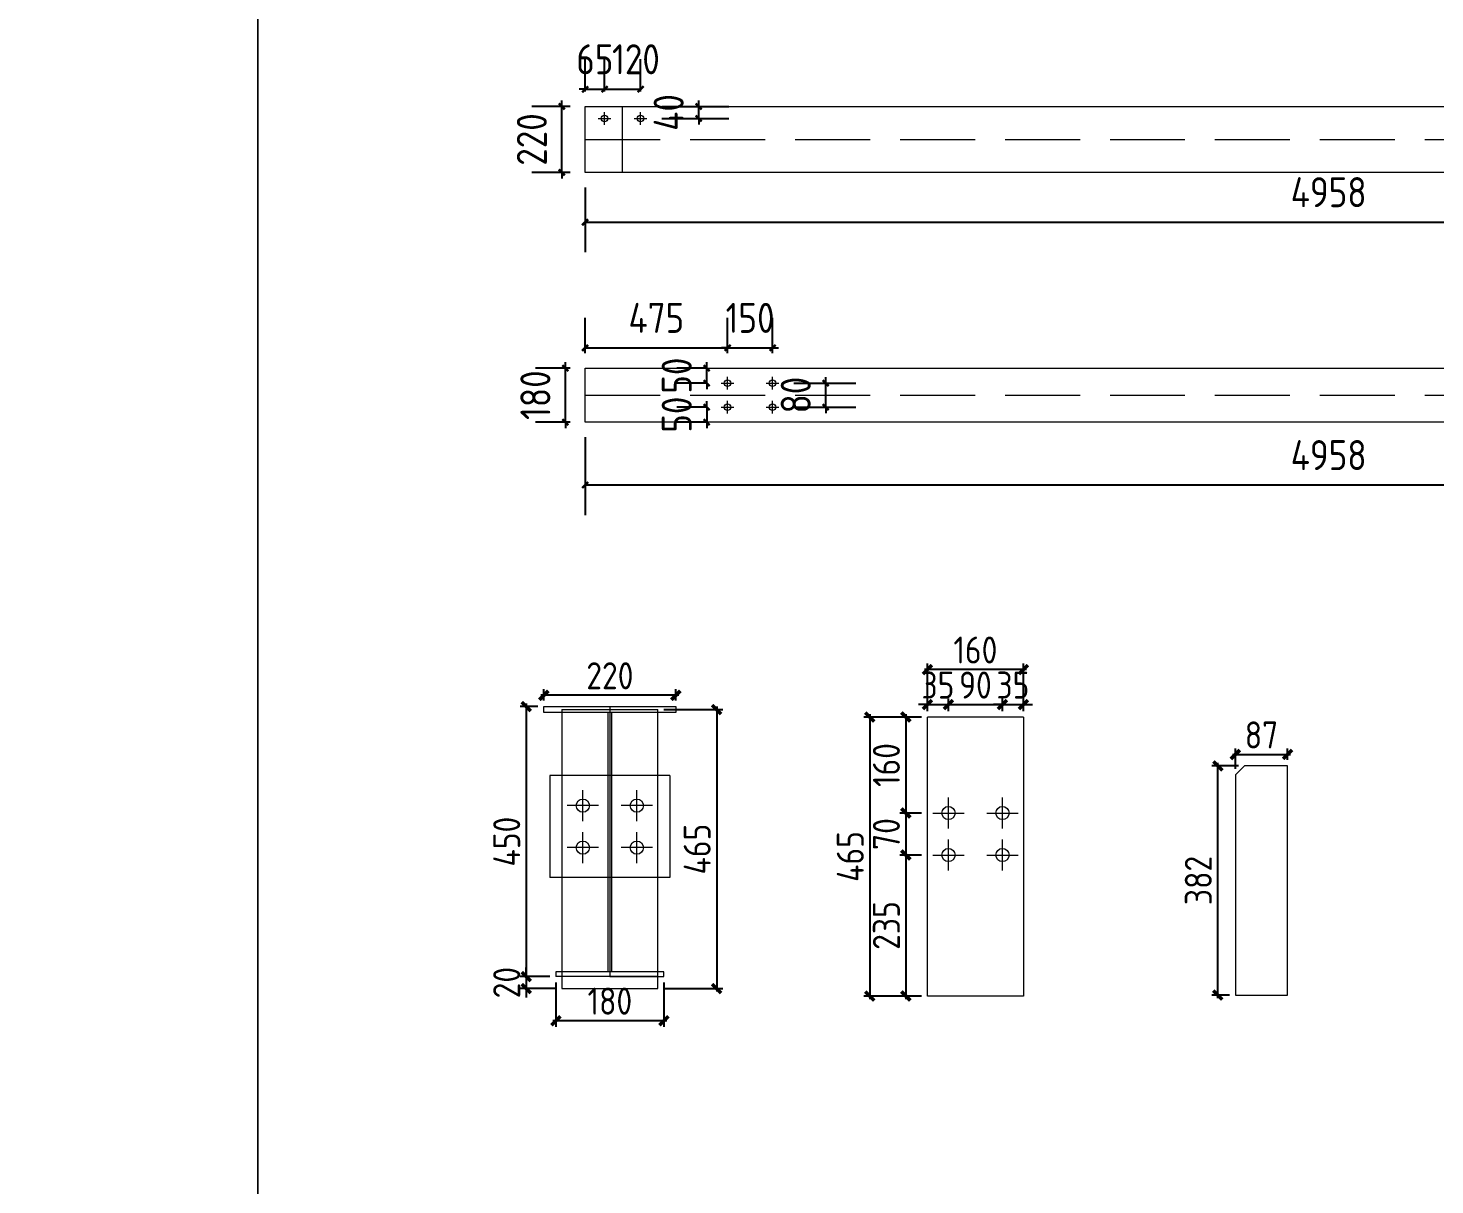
# Model space of a CAD drawing. Extents: x 485428 to 797698, y 56414 to 211814.
# Drawn here: x 788022 to 792712, y 142719 to 146575 of the extents above; entities that cross this region are included whole.
import ezdxf

# ---------------------------------------------------------------- set-up
doc = ezdxf.new("R2010")
doc.units = 0
doc.header["$LTSCALE"] = 1000
doc.header["$MEASUREMENT"] = 0
doc.linetypes.add('DASH', pattern=[0.35, 0.25, -0.1])
doc.styles.get("Standard").update_dxf_attribs({"font": 'gbenor.shx', "bigfont": 'gbcbig.shx'})
doc.dimstyles.get("Standard").update_dxf_attribs({"dimscale": 100, "dimtxt": 2, "dimasz": 0.4, "dimexe": 0.5, "dimexo": 1, "dimgap": 0.5, "dimtad": 1, "dimdec": 0, "dimzin": 0, "dimdsep": 46, "dimtxsty": 'Standard', "dimblk": 'ARCHTICK', "dimcen": 0.09, "dimadec": 0, "dimazin": 0, "dimtfac": 1, "dimtdec": 0, "dimtix": 1, "dimtmove": 2, "dimatfit": 3, "dimfxl": 1, "dimtolj": 1, "dimtzin": 0, "dimarcsym": 0})

# ---------------------------------------------------------------- blocks, each defined once
blk = doc.blocks.new('_ArchTick')
at = {"color": 0, "linetype": 'ByBlock', "const_width": 0.4}
blk.add_lwpolyline([(-0.5, -0.5), (0.5, 0.5)], dxfattribs=at)
blk = doc.blocks.new('*D2867')
at = {"color": 3, "lineweight": -2}
for p, q in [((789741.9, 144333), (789741.9, 144370.8)), ((790181.9, 144333), (790181.9, 144370.8)), ((790191.9, 144350.8), (789731.9, 144350.8))]:
    blk.add_line(p, q, dxfattribs=at)
at = {"layer": 'Defpoints', "color": 0}
for p in [(789741.9, 144350.8), (789741.9, 144313), (790181.9, 144313)]:
    blk.add_point(p, dxfattribs=at)
at = {"color": 3, "lineweight": -2, "xscale": 30, "yscale": 30, "zscale": 30}
for p, rotation in [((789741.9, 144350.8), 180.0000000000038), ((790181.9, 144350.8), 3.75699471533153e-12)]:
    blk.add_blockref('_ArchTick', p, dxfattribs=dict(at, rotation=rotation))
at = {"color": 0, "lineweight": 15, "insert": (789961.9, 144415.8), "char_height": 90, "attachment_point": 5}
blk.add_mtext('\\A1;220', dxfattribs=at)
blk = doc.blocks.new('*D2868')
at = {"color": 3, "lineweight": -2}
for p, q in [((789682.9, 144323), (789682.9, 143403)), ((789721.9, 144313), (789662.9, 144313)), ((789761.9, 143413), (789662.9, 143413))]:
    blk.add_line(p, q, dxfattribs=at)
at = {"layer": 'Defpoints', "color": 0}
for p in [(789741.9, 144313), (789682.9, 143413), (789781.9, 143413)]:
    blk.add_point(p, dxfattribs=at)
at = {"color": 3, "lineweight": -2, "xscale": 30, "yscale": 30, "zscale": 30}
for p, rotation in [((789682.9, 144313), 90), ((789682.9, 143413), 270)]:
    blk.add_blockref('_ArchTick', p, dxfattribs=dict(at, rotation=rotation))
at = {"color": 0, "lineweight": 15, "insert": (789617.9, 143863), "char_height": 90, "attachment_point": 5, "rotation": 90}
blk.add_mtext('\\A1;450', dxfattribs=at)
blk = doc.blocks.new('*D2869')
at = {"color": 3, "lineweight": -2}
for p, q in [((789682.9, 143413), (789682.9, 143443)), ((789761.9, 143413), (789662.9, 143413)), ((789682.9, 143413), (789682.9, 143373)), ((789781.9, 143373), (789662.9, 143373)), ((789682.9, 143373), (789682.9, 143343))]:
    blk.add_line(p, q, dxfattribs=at)
at = {"layer": 'Defpoints', "color": 0}
for p in [(789781.9, 143413), (789682.9, 143373), (789801.9, 143373)]:
    blk.add_point(p, dxfattribs=at)
at = {"color": 3, "lineweight": -2, "xscale": 30, "yscale": 30, "zscale": 30}
for p, rotation in [((789682.9, 143413), 270), ((789682.9, 143373), 90)]:
    blk.add_blockref('_ArchTick', p, dxfattribs=dict(at, rotation=rotation))
at = {"color": 0, "lineweight": 15, "insert": (789617.9, 143393), "char_height": 90, "attachment_point": 5, "rotation": 90}
blk.add_mtext('\\A1;20', dxfattribs=at)
blk = doc.blocks.new('*D2870')
at = {"color": 3, "lineweight": -2}
for p, q in [((790141.9, 144303), (790337.9, 144303)), ((790317.9, 144313), (790317.9, 143363)), ((790141.9, 143373), (790337.9, 143373))]:
    blk.add_line(p, q, dxfattribs=at)
at = {"layer": 'Defpoints', "color": 0}
for p in [(790121.9, 144303), (790121.9, 143373), (790317.9, 143373)]:
    blk.add_point(p, dxfattribs=at)
at = {"color": 3, "lineweight": -2, "xscale": 30, "yscale": 30, "zscale": 30}
for p, rotation in [((790317.9, 144303), 90), ((790317.9, 143373), 270)]:
    blk.add_blockref('_ArchTick', p, dxfattribs=dict(at, rotation=rotation))
at = {"color": 0, "lineweight": 15, "insert": (790252.9, 143838), "char_height": 90, "attachment_point": 5, "rotation": 90}
blk.add_mtext('\\A1;465', dxfattribs=at)
blk = doc.blocks.new('*D2873')
at = {"color": 3, "lineweight": -2}
for p, q in [((791000.6, 144278.3), (790928.8, 144278.3)), ((790948.8, 144288.3), (790948.8, 143948.3)), ((791000.6, 143958.3), (790928.8, 143958.3))]:
    blk.add_line(p, q, dxfattribs=at)
at = {"layer": 'Defpoints', "color": 0}
for p in [(791020.6, 144278.3), (790948.8, 143958.3), (791020.6, 143958.3)]:
    blk.add_point(p, dxfattribs=at)
at = {"color": 3, "lineweight": -2, "xscale": 30, "yscale": 30, "zscale": 30}
for p, rotation in [((790948.8, 144278.3), 90), ((790948.8, 143958.3), 270)]:
    blk.add_blockref('_ArchTick', p, dxfattribs=dict(at, rotation=rotation))
at = {"color": 0, "lineweight": 15, "insert": (790883.8, 144118.3), "char_height": 90, "attachment_point": 5, "rotation": 90}
blk.add_mtext('\\A1;160', dxfattribs=at)
blk = doc.blocks.new('*D2852')
at = {"color": 3, "lineweight": -2}
for p, q in [((791000.6, 143958.3), (790928.8, 143958.3)), ((790948.8, 143968.3), (790948.8, 143808.3)), ((791000.6, 143818.3), (790928.8, 143818.3))]:
    blk.add_line(p, q, dxfattribs=at)
at = {"layer": 'Defpoints', "color": 0}
for p in [(791020.6, 143958.3), (790948.8, 143818.3), (791020.6, 143818.3)]:
    blk.add_point(p, dxfattribs=at)
at = {"color": 3, "lineweight": -2, "xscale": 30, "yscale": 30, "zscale": 30}
for p, rotation in [((790948.8, 143958.3), 90), ((790948.8, 143818.3), 270)]:
    blk.add_blockref('_ArchTick', p, dxfattribs=dict(at, rotation=rotation))
at = {"color": 0, "lineweight": 15, "insert": (790883.8, 143888.3), "char_height": 90, "attachment_point": 5, "rotation": 90}
blk.add_mtext('\\A1;70', dxfattribs=at)
blk = doc.blocks.new('*D2874')
at = {"color": 3, "lineweight": -2}
for p, q in [((791000.6, 143818.3), (790928.8, 143818.3)), ((790948.8, 143828.3), (790948.8, 143338.3)), ((791000.6, 143348.3), (790928.8, 143348.3))]:
    blk.add_line(p, q, dxfattribs=at)
at = {"layer": 'Defpoints', "color": 0}
for p in [(791020.6, 143818.3), (790948.8, 143348.3), (791020.6, 143348.3)]:
    blk.add_point(p, dxfattribs=at)
at = {"color": 3, "lineweight": -2, "xscale": 30, "yscale": 30, "zscale": 30}
for p, rotation in [((790948.8, 143818.3), 90), ((790948.8, 143348.3), 270)]:
    blk.add_blockref('_ArchTick', p, dxfattribs=dict(at, rotation=rotation))
at = {"color": 0, "lineweight": 15, "insert": (790883.8, 143583.3), "char_height": 90, "attachment_point": 5, "rotation": 90}
blk.add_mtext('\\A1;235', dxfattribs=at)
blk = doc.blocks.new('*D2853')
at = {"color": 3, "lineweight": -2}
for p, q in [((791020.6, 144319.8), (790990.6, 144319.8)), ((791020.6, 144298.3), (791020.6, 144339.8)), ((791020.6, 144319.8), (791090.6, 144319.8)), ((791090.6, 144298.3), (791090.6, 144339.8)), ((791090.6, 144319.8), (791120.6, 144319.8))]:
    blk.add_line(p, q, dxfattribs=at)
at = {"layer": 'Defpoints', "color": 0}
for p in [(791090.6, 144319.8), (791020.6, 144278.3), (791090.6, 144278.3)]:
    blk.add_point(p, dxfattribs=at)
at = {"color": 3, "lineweight": -2, "xscale": 30, "yscale": 30, "zscale": 30}
blk.add_blockref('_ArchTick', (791020.6, 144319.8), dxfattribs=at)
at = {"color": 3, "lineweight": -2, "xscale": 30, "yscale": 30, "zscale": 30, "rotation": 180}
blk.add_blockref('_ArchTick', (791090.6, 144319.8), dxfattribs=at)
at = {"color": 0, "lineweight": 15, "insert": (791055.6, 144384.8), "char_height": 90, "attachment_point": 5}
blk.add_mtext('\\A1;35', dxfattribs=at)
blk = doc.blocks.new('*D2854')
at = {"color": 3, "lineweight": -2}
for p, q in [((791080.6, 144319.8), (791280.6, 144319.8)), ((791090.6, 144298.3), (791090.6, 144339.8)), ((791270.6, 144298.3), (791270.6, 144339.8))]:
    blk.add_line(p, q, dxfattribs=at)
at = {"layer": 'Defpoints', "color": 0}
for p in [(791270.6, 144319.8), (791090.6, 144278.3), (791270.6, 144278.3)]:
    blk.add_point(p, dxfattribs=at)
at = {"color": 3, "lineweight": -2, "xscale": 30, "yscale": 30, "zscale": 30, "rotation": 180}
blk.add_blockref('_ArchTick', (791090.6, 144319.8), dxfattribs=at)
at = {"color": 3, "lineweight": -2, "xscale": 30, "yscale": 30, "zscale": 30}
blk.add_blockref('_ArchTick', (791270.6, 144319.8), dxfattribs=at)
at = {"color": 0, "lineweight": 15, "insert": (791180.6, 144384.8), "char_height": 90, "attachment_point": 5}
blk.add_mtext('\\A1;90', dxfattribs=at)
blk = doc.blocks.new('*D2875')
at = {"color": 3, "lineweight": -2}
for p, q in [((791270.6, 144319.8), (791240.6, 144319.8)), ((791270.6, 144298.3), (791270.6, 144339.8)), ((791270.6, 144319.8), (791340.6, 144319.8)), ((791340.6, 144298.3), (791340.6, 144339.8)), ((791340.6, 144319.8), (791370.6, 144319.8))]:
    blk.add_line(p, q, dxfattribs=at)
at = {"layer": 'Defpoints', "color": 0}
for p in [(791340.6, 144319.8), (791270.6, 144278.3), (791340.6, 144278.3)]:
    blk.add_point(p, dxfattribs=at)
at = {"color": 3, "lineweight": -2, "xscale": 30, "yscale": 30, "zscale": 30}
blk.add_blockref('_ArchTick', (791270.6, 144319.8), dxfattribs=at)
at = {"color": 3, "lineweight": -2, "xscale": 30, "yscale": 30, "zscale": 30, "rotation": 180}
blk.add_blockref('_ArchTick', (791340.6, 144319.8), dxfattribs=at)
at = {"color": 0, "lineweight": 15, "insert": (791305.6, 144384.8), "char_height": 90, "attachment_point": 5}
blk.add_mtext('\\A1;35', dxfattribs=at)
blk = doc.blocks.new('*D2876')
at = {"color": 3, "lineweight": -2}
for p, q in [((791350.6, 144436.7), (791010.6, 144436.7)), ((791020.6, 144298.3), (791020.6, 144456.7)), ((791340.6, 144298.3), (791340.6, 144456.7))]:
    blk.add_line(p, q, dxfattribs=at)
at = {"layer": 'Defpoints', "color": 0}
for p in [(791020.6, 144436.7), (791020.6, 144278.3), (791340.6, 144278.3)]:
    blk.add_point(p, dxfattribs=at)
at = {"color": 3, "lineweight": -2, "xscale": 30, "yscale": 30, "zscale": 30, "rotation": 180}
blk.add_blockref('_ArchTick', (791020.6, 144436.7), dxfattribs=at)
at = {"color": 3, "lineweight": -2, "xscale": 30, "yscale": 30, "zscale": 30}
blk.add_blockref('_ArchTick', (791340.6, 144436.7), dxfattribs=at)
at = {"color": 0, "lineweight": 15, "insert": (791180.6, 144501.7), "char_height": 90, "attachment_point": 5}
blk.add_mtext('\\A1;160', dxfattribs=at)
blk = doc.blocks.new('*D2877')
at = {"color": 3, "lineweight": -2}
for p, q in [((791000.6, 144278.3), (790808.5, 144278.3)), ((790828.5, 144288.3), (790828.5, 143338.3)), ((791000.6, 143348.3), (790808.5, 143348.3))]:
    blk.add_line(p, q, dxfattribs=at)
at = {"layer": 'Defpoints', "color": 0}
for p in [(791020.6, 144278.3), (790828.5, 143348.3), (791020.6, 143348.3)]:
    blk.add_point(p, dxfattribs=at)
at = {"color": 3, "lineweight": -2, "xscale": 30, "yscale": 30, "zscale": 30}
for p, rotation in [((790828.5, 144278.3), 90), ((790828.5, 143348.3), 270)]:
    blk.add_blockref('_ArchTick', p, dxfattribs=dict(at, rotation=rotation))
at = {"color": 0, "lineweight": 15, "insert": (790763.5, 143813.3), "char_height": 90, "attachment_point": 5, "rotation": 90}
blk.add_mtext('\\A1;465', dxfattribs=at)
blk = doc.blocks.new('*D2878')
at = {"color": 3, "lineweight": -2}
for p, q in [((792057.4, 144115.5), (791968.8, 144115.5)), ((791988.8, 143341.5), (791988.8, 144125.5)), ((792027.4, 143351.5), (791968.8, 143351.5))]:
    blk.add_line(p, q, dxfattribs=at)
at = {"layer": 'Defpoints', "color": 0}
for p in [(791988.8, 144115.5), (792077.4, 144115.5), (792047.4, 143351.5)]:
    blk.add_point(p, dxfattribs=at)
at = {"color": 3, "lineweight": -2, "xscale": 30, "yscale": 30, "zscale": 30}
for p, rotation in [((791988.8, 144115.5), 90), ((791988.8, 143351.5), 270)]:
    blk.add_blockref('_ArchTick', p, dxfattribs=dict(at, rotation=rotation))
at = {"color": 0, "lineweight": 15, "insert": (791923.8, 143733.5), "char_height": 90, "attachment_point": 5, "rotation": 90}
blk.add_mtext('\\A1;382', dxfattribs=at)
blk = doc.blocks.new('*D2879')
at = {"color": 3, "lineweight": -2}
for p, q in [((792037.4, 144153.6), (792231.4, 144153.6)), ((792047.4, 144105.5), (792047.4, 144173.6)), ((792221.4, 144135.5), (792221.4, 144173.6))]:
    blk.add_line(p, q, dxfattribs=at)
at = {"layer": 'Defpoints', "color": 0}
for p in [(792221.4, 144153.6), (792047.4, 144085.5), (792221.4, 144115.5)]:
    blk.add_point(p, dxfattribs=at)
at = {"color": 3, "lineweight": -2, "xscale": 30, "yscale": 30, "zscale": 30, "rotation": 180}
blk.add_blockref('_ArchTick', (792047.4, 144153.6), dxfattribs=at)
at = {"color": 3, "lineweight": -2, "xscale": 30, "yscale": 30, "zscale": 30}
blk.add_blockref('_ArchTick', (792221.4, 144153.6), dxfattribs=at)
at = {"color": 0, "lineweight": 15, "insert": (792134.4, 144218.6), "char_height": 90, "attachment_point": 5}
blk.add_mtext('\\A1;87', dxfattribs=at)
blk = doc.blocks.new('*D2855')
at = {"color": 3, "lineweight": -2}
for p, q in [((789879.3, 146363.4), (789879.3, 146470.8)), ((789944.3, 146363.4), (789944.3, 146470.8)), ((789879.3, 146370.8), (789859.3, 146370.8)), ((789879.3, 146370.8), (789944.3, 146370.8)), ((789944.3, 146370.8), (789964.3, 146370.8))]:
    blk.add_line(p, q, dxfattribs=at)
at = {"layer": 'Defpoints', "color": 0}
for p in [(789944.3, 146370.8), (789879.3, 146313.4), (789944.3, 146313.4)]:
    blk.add_point(p, dxfattribs=at)
at = {"color": 3, "lineweight": -2, "xscale": 20, "yscale": 20, "zscale": 20}
blk.add_blockref('_ArchTick', (789879.3, 146370.8), dxfattribs=at)
at = {"color": 3, "lineweight": -2, "xscale": 20, "yscale": 20, "zscale": 20, "rotation": 180}
blk.add_blockref('_ArchTick', (789944.3, 146370.8), dxfattribs=at)
at = {"color": 0, "lineweight": 15, "insert": (789911.8, 146470.8), "char_height": 100, "attachment_point": 5}
blk.add_mtext('\\A1;65', dxfattribs=at)
blk = doc.blocks.new('*D2856')
at = {"color": 3, "lineweight": -2}
for p, q in [((789944.3, 146363.4), (789944.3, 146470.8)), ((790064.3, 146363.4), (790064.3, 146470.8)), ((789944.3, 146370.8), (790064.3, 146370.8))]:
    blk.add_line(p, q, dxfattribs=at)
at = {"layer": 'Defpoints', "color": 0}
for p in [(790064.3, 146370.8), (789944.3, 146313.4), (790064.3, 146313.4)]:
    blk.add_point(p, dxfattribs=at)
at = {"color": 3, "lineweight": -2, "xscale": 20, "yscale": 20, "zscale": 20, "rotation": 180}
blk.add_blockref('_ArchTick', (789944.3, 146370.8), dxfattribs=at)
at = {"color": 3, "lineweight": -2, "xscale": 20, "yscale": 20, "zscale": 20}
blk.add_blockref('_ArchTick', (790064.3, 146370.8), dxfattribs=at)
at = {"color": 0, "lineweight": 15, "insert": (790048.8, 146470.8), "char_height": 100, "attachment_point": 5}
blk.add_mtext('\\A1;120', dxfattribs=at)
blk = doc.blocks.new('*D2883')
at = {"color": 3, "lineweight": -2}
for p, q in [((789879.3, 146043.4), (789879.3, 145827.7)), ((794837.3, 146043.4), (794837.3, 145827.7)), ((789879.3, 145927.7), (794837.3, 145927.7))]:
    blk.add_line(p, q, dxfattribs=at)
at = {"layer": 'Defpoints', "color": 0}
for p in [(789879.3, 146093.4), (794837.3, 146093.4), (794837.3, 145927.7)]:
    blk.add_point(p, dxfattribs=at)
at = {"color": 3, "lineweight": -2, "xscale": 20, "yscale": 20, "zscale": 20, "rotation": 180}
blk.add_blockref('_ArchTick', (789879.3, 145927.7), dxfattribs=at)
at = {"color": 3, "lineweight": -2, "xscale": 20, "yscale": 20, "zscale": 20}
blk.add_blockref('_ArchTick', (794837.3, 145927.7), dxfattribs=at)
at = {"color": 0, "lineweight": 15, "insert": (792358.3, 146027.7), "char_height": 100, "attachment_point": 5}
blk.add_mtext('\\A1;4958', dxfattribs=at)
blk = doc.blocks.new('*D2848')
at = {"color": 3, "lineweight": -2}
for p, q in [((789879.3, 145491.2), (789879.3, 145608.7)), ((790354.3, 145491.2), (790354.3, 145608.7)), ((789879.3, 145508.7), (790354.3, 145508.7))]:
    blk.add_line(p, q, dxfattribs=at)
at = {"layer": 'Defpoints', "color": 0}
for p in [(790354.3, 145508.7), (789879.3, 145441.2), (790354.3, 145441.2)]:
    blk.add_point(p, dxfattribs=at)
at = {"color": 3, "lineweight": -2, "xscale": 20, "yscale": 20, "zscale": 20, "rotation": 180}
blk.add_blockref('_ArchTick', (789879.3, 145508.7), dxfattribs=at)
at = {"color": 3, "lineweight": -2, "xscale": 20, "yscale": 20, "zscale": 20}
blk.add_blockref('_ArchTick', (790354.3, 145508.7), dxfattribs=at)
at = {"color": 0, "lineweight": 15, "insert": (790116.8, 145608.7), "char_height": 100, "attachment_point": 5}
blk.add_mtext('\\A1;475', dxfattribs=at)
blk = doc.blocks.new('*D2849')
at = {"color": 3, "lineweight": -2}
for p, q in [((790354.3, 145491.2), (790354.3, 145608.7)), ((790504.3, 145491.2), (790504.3, 145608.7)), ((790354.3, 145508.7), (790334.3, 145508.7)), ((790354.3, 145508.7), (790504.3, 145508.7)), ((790504.3, 145508.7), (790524.3, 145508.7))]:
    blk.add_line(p, q, dxfattribs=at)
at = {"layer": 'Defpoints', "color": 0}
for p in [(790504.3, 145508.7), (790354.3, 145441.2), (790504.3, 145441.2)]:
    blk.add_point(p, dxfattribs=at)
at = {"color": 3, "lineweight": -2, "xscale": 20, "yscale": 20, "zscale": 20}
blk.add_blockref('_ArchTick', (790354.3, 145508.7), dxfattribs=at)
at = {"color": 3, "lineweight": -2, "xscale": 20, "yscale": 20, "zscale": 20, "rotation": 180}
blk.add_blockref('_ArchTick', (790504.3, 145508.7), dxfattribs=at)
at = {"color": 0, "lineweight": 15, "insert": (790429.3, 145608.7), "char_height": 100, "attachment_point": 5}
blk.add_mtext('\\A1;150', dxfattribs=at)
blk = doc.blocks.new('*D2858')
at = {"color": 3, "lineweight": -2}
for p, q in [((789879.3, 145211.2), (789879.3, 144951.4)), ((794837.3, 145211.2), (794837.3, 144951.4)), ((794837.3, 145051.4), (789879.3, 145051.4))]:
    blk.add_line(p, q, dxfattribs=at)
at = {"layer": 'Defpoints', "color": 0}
for p in [(789879.3, 145261.2), (794837.3, 145261.2), (789879.3, 145051.4)]:
    blk.add_point(p, dxfattribs=at)
at = {"color": 3, "lineweight": -2, "xscale": 20, "yscale": 20, "zscale": 20, "rotation": 180}
blk.add_blockref('_ArchTick', (789879.3, 145051.4), dxfattribs=at)
at = {"color": 3, "lineweight": -2, "xscale": 20, "yscale": 20, "zscale": 20}
blk.add_blockref('_ArchTick', (794837.3, 145051.4), dxfattribs=at)
at = {"color": 0, "lineweight": 15, "insert": (792358.3, 145151.4), "char_height": 100, "attachment_point": 5}
blk.add_mtext('\\A1;4958', dxfattribs=at)
blk = doc.blocks.new('*D2967')
at = {"color": 3, "lineweight": -2}
for p, q in [((789781.9, 143393), (789781.9, 143246.2)), ((790141.9, 143393), (790141.9, 143246.2)), ((790151.9, 143266.2), (789771.9, 143266.2))]:
    blk.add_line(p, q, dxfattribs=at)
at = {"layer": 'Defpoints', "color": 0}
for p in [(789781.9, 143413), (790141.9, 143413), (789781.9, 143266.2)]:
    blk.add_point(p, dxfattribs=at)
at = {"color": 3, "lineweight": -2, "xscale": 30, "yscale": 30, "zscale": 30, "rotation": 180}
blk.add_blockref('_ArchTick', (789781.9, 143266.2), dxfattribs=at)
at = {"color": 3, "lineweight": -2, "xscale": 30, "yscale": 30, "zscale": 30}
blk.add_blockref('_ArchTick', (790141.9, 143266.2), dxfattribs=at)
at = {"color": 0, "lineweight": 15, "insert": (789961.9, 143331.2), "char_height": 90, "attachment_point": 5}
blk.add_mtext('\\A1;180', dxfattribs=at)
blk = doc.blocks.new('*D2974')
at = {"color": 3, "lineweight": -2}
for p, q in [((789801.7, 146313.4), (789801.7, 146333.4)), ((789829.3, 146313.4), (789701.7, 146313.4)), ((789801.7, 146093.4), (789801.7, 146313.4)), ((789829.3, 146093.4), (789701.7, 146093.4)), ((789801.7, 146093.4), (789801.7, 146073.4))]:
    blk.add_line(p, q, dxfattribs=at)
at = {"layer": 'Defpoints', "color": 0}
for p in [(789801.7, 146313.4), (789879.3, 146313.4), (789879.3, 146093.4)]:
    blk.add_point(p, dxfattribs=at)
at = {"color": 3, "lineweight": -2, "xscale": 20, "yscale": 20, "zscale": 20}
for p, rotation in [((789801.7, 146313.4), 270), ((789801.7, 146093.4), 90)]:
    blk.add_blockref('_ArchTick', p, dxfattribs=dict(at, rotation=rotation))
at = {"color": 0, "lineweight": 15, "insert": (789701.7, 146203.4), "char_height": 100, "attachment_point": 5, "rotation": 90}
blk.add_mtext('\\A1;220', dxfattribs=at)
blk = doc.blocks.new('*D2975')
at = {"color": 3, "lineweight": -2}
for p, q in [((790257.9, 146313.4), (790257.9, 146333.4)), ((790135.3, 146313.4), (790357.9, 146313.4)), ((790257.9, 146273.4), (790257.9, 146313.4)), ((790135.3, 146273.4), (790357.9, 146273.4)), ((790257.9, 146273.4), (790257.9, 146253.4))]:
    blk.add_line(p, q, dxfattribs=at)
at = {"layer": 'Defpoints', "color": 0}
for p in [(790085.3, 146313.4), (790257.9, 146313.4), (790085.3, 146273.4)]:
    blk.add_point(p, dxfattribs=at)
at = {"color": 3, "lineweight": -2, "xscale": 20, "yscale": 20, "zscale": 20}
for p, rotation in [((790257.9, 146313.4), 270), ((790257.9, 146273.4), 90)]:
    blk.add_blockref('_ArchTick', p, dxfattribs=dict(at, rotation=rotation))
at = {"color": 0, "lineweight": 15, "insert": (790157.9, 146293.4), "char_height": 100, "attachment_point": 5, "rotation": 90}
blk.add_mtext('\\A1;40', dxfattribs=at)
blk = doc.blocks.new('*D2976')
at = {"color": 3, "lineweight": -2}
for p, q in [((789813.5, 145441.2), (789813.5, 145461.2)), ((789829.3, 145441.2), (789713.5, 145441.2)), ((789813.5, 145261.2), (789813.5, 145441.2)), ((789829.3, 145261.2), (789713.5, 145261.2)), ((789813.5, 145261.2), (789813.5, 145241.2))]:
    blk.add_line(p, q, dxfattribs=at)
at = {"layer": 'Defpoints', "color": 0}
for p in [(789813.5, 145441.2), (789879.3, 145441.2), (789879.3, 145261.2)]:
    blk.add_point(p, dxfattribs=at)
at = {"color": 3, "lineweight": -2, "xscale": 20, "yscale": 20, "zscale": 20}
for p, rotation in [((789813.5, 145441.2), 270), ((789813.5, 145261.2), 90)]:
    blk.add_blockref('_ArchTick', p, dxfattribs=dict(at, rotation=rotation))
at = {"color": 0, "lineweight": 15, "insert": (789713.5, 145351.2), "char_height": 100, "attachment_point": 5, "rotation": 90}
blk.add_mtext('\\A1;180', dxfattribs=at)
blk = doc.blocks.new('*D2977')
at = {"color": 3, "lineweight": -2}
for p, q in [((790284.7, 145441.2), (790284.7, 145461.2)), ((790283.3, 145441.2), (790184.7, 145441.2)), ((790284.7, 145391.2), (790284.7, 145441.2)), ((790283.3, 145391.2), (790184.7, 145391.2)), ((790284.7, 145391.2), (790284.7, 145371.2))]:
    blk.add_line(p, q, dxfattribs=at)
at = {"layer": 'Defpoints', "color": 0}
for p in [(790284.7, 145441.2), (790333.3, 145441.2), (790333.3, 145391.2)]:
    blk.add_point(p, dxfattribs=at)
at = {"color": 3, "lineweight": -2, "xscale": 20, "yscale": 20, "zscale": 20}
for p, rotation in [((790284.7, 145441.2), 270), ((790284.7, 145391.2), 90)]:
    blk.add_blockref('_ArchTick', p, dxfattribs=dict(at, rotation=rotation))
at = {"color": 0, "lineweight": 15, "insert": (790184.7, 145416.2), "char_height": 100, "attachment_point": 5, "rotation": 90}
blk.add_mtext('\\A1;50', dxfattribs=at)
blk = doc.blocks.new('*D2978')
at = {"color": 3, "lineweight": -2}
for p, q in [((790283.3, 145311.2), (790184.7, 145311.2)), ((790284.7, 145311.2), (790284.7, 145331.2)), ((790284.7, 145311.2), (790284.7, 145261.2)), ((790284.7, 145261.2), (790184.7, 145261.2)), ((790284.7, 145261.2), (790284.7, 145241.2))]:
    blk.add_line(p, q, dxfattribs=at)
at = {"layer": 'Defpoints', "color": 0}
for p in [(790333.3, 145311.2), (790284.7, 145261.2), (790334.7, 145261.2)]:
    blk.add_point(p, dxfattribs=at)
at = {"color": 3, "lineweight": -2, "xscale": 20, "yscale": 20, "zscale": 20}
for p, rotation in [((790284.7, 145311.2), 270), ((790284.7, 145261.2), 90)]:
    blk.add_blockref('_ArchTick', p, dxfattribs=dict(at, rotation=rotation))
at = {"color": 0, "lineweight": 15, "insert": (790184.7, 145286.2), "char_height": 100, "attachment_point": 5, "rotation": 90}
blk.add_mtext('\\A1;50', dxfattribs=at)
blk = doc.blocks.new('*D2979')
at = {"color": 3, "lineweight": -2}
for p, q in [((790681.5, 145391.2), (790681.5, 145411.2)), ((790575.3, 145391.2), (790781.5, 145391.2)), ((790681.5, 145311.2), (790681.5, 145391.2)), ((790575.3, 145311.2), (790781.5, 145311.2)), ((790681.5, 145311.2), (790681.5, 145291.2))]:
    blk.add_line(p, q, dxfattribs=at)
at = {"layer": 'Defpoints', "color": 0}
for p in [(790525.3, 145391.2), (790681.5, 145391.2), (790525.3, 145311.2)]:
    blk.add_point(p, dxfattribs=at)
at = {"color": 3, "lineweight": -2, "xscale": 20, "yscale": 20, "zscale": 20}
for p, rotation in [((790681.5, 145391.2), 270), ((790681.5, 145311.2), 90)]:
    blk.add_blockref('_ArchTick', p, dxfattribs=dict(at, rotation=rotation))
at = {"color": 0, "lineweight": 15, "insert": (790581.5, 145351.2), "char_height": 100, "attachment_point": 5, "rotation": 90}
blk.add_mtext('\\A1;80', dxfattribs=at)

msp = doc.modelspace()

# ---------------------------------------------------------------- linework, layer by layer
at = {"lineweight": 15}
for p, q in [((789879.3, 146313.4), (794837.3, 146313.4)), ((789879.3, 146093.4), (789879.3, 146313.4)), ((789944.3, 146252.4), (789944.3, 146294.4)), ((790004.3, 146093.4), (790004.3, 146313.4)), ((790064.3, 146252.4), (790064.3, 146294.4)), ((789923.3, 146273.4), (789965.3, 146273.4)), ((790043.3, 146273.4), (790085.3, 146273.4)), ((794837.3, 146093.4), (789879.3, 146093.4)), ((789879.3, 145441.2), (794837.3, 145441.2)), ((789879.3, 145261.2), (789879.3, 145441.2)), ((790354.3, 145370.2), (790354.3, 145412.2)), ((790504.3, 145370.2), (790504.3, 145412.2)), ((790333.3, 145391.2), (790375.3, 145391.2)), ((790483.3, 145391.2), (790525.3, 145391.2)), ((790333.3, 145311.2), (790375.3, 145311.2)), ((790354.3, 145290.2), (790354.3, 145332.2)), ((790483.3, 145311.2), (790525.3, 145311.2)), ((790504.3, 145290.2), (790504.3, 145332.2)), ((794837.3, 145261.2), (789879.3, 145261.2)), ((789741.9, 144293), (789741.9, 144313)), ((789741.9, 144313), (790181.9, 144313)), ((790181.9, 144293), (789741.9, 144293)), ((789801.9, 144303), (789801.9, 143373)), ((789801.9, 144303), (790121.9, 144303)), ((789955.9, 143429), (789955.9, 144293)), ((789967.9, 143429), (789967.9, 144293)), ((790121.9, 143373), (790121.9, 144303)), ((790181.9, 144313), (790181.9, 144293)), ((791020.6, 143348.3), (791020.6, 144278.3)), ((791340.6, 144278.3), (791020.6, 144278.3)), ((791340.6, 144278.3), (791340.6, 143348.3)), ((790161.9, 144083), (789761.9, 144083)), ((789761.9, 144083), (789761.9, 143743)), ((790161.9, 144083), (790161.9, 143743)), ((792047.4, 144085.5), (792077.4, 144115.5)), ((792047.4, 144085.5), (792047.4, 143351.5)), ((792221.4, 144115.5), (792077.4, 144115.5)), ((792221.4, 143351.5), (792221.4, 144115.5)), ((789871.5, 143931), (789871.5, 144035)), ((790051.9, 143931), (790051.9, 144035)), ((791090.6, 143906.3), (791090.6, 144010.3)), ((791270.9, 143906.3), (791270.9, 144010.3)), ((789923.5, 143983), (789819.5, 143983)), ((790103.9, 143983), (789999.9, 143983)), ((791038.6, 143958.3), (791142.6, 143958.3)), ((791218.9, 143958.3), (791322.9, 143958.3)), ((789871.5, 143791), (789871.5, 143895)), ((790051.5, 143791), (790051.5, 143895)), ((791090.9, 143766.3), (791090.9, 143870.3)), ((791270.9, 143766.3), (791270.9, 143870.3)), ((789923.5, 143843), (789819.5, 143843)), ((790103.5, 143843), (789999.5, 143843)), ((791038.9, 143818.3), (791142.9, 143818.3)), ((791218.9, 143818.3), (791322.9, 143818.3)), ((790161.9, 143743), (789761.9, 143743)), ((790141.9, 143429), (789781.9, 143429)), ((789781.9, 143429), (789781.9, 143413)), ((790141.9, 143413), (790141.9, 143429)), ((790121.9, 143413), (789781.9, 143413)), ((789961.9, 143413), (790141.9, 143413)), ((789801.9, 143373), (790121.9, 143373)), ((791340.6, 143348.3), (791020.6, 143348.3)), ((792047.4, 143351.5), (792221.4, 143351.5))]:
    msp.add_line(p, q, dxfattribs=at)
at = {"color": 1, "linetype": 'DASH', "lineweight": 15}
for p, q in [((789879.3, 146203.4), (794837.3, 146203.4)), ((789879.3, 145351.2), (794837.3, 145351.2))]:
    msp.add_line(p, q, dxfattribs=at)
at = {"color": 1, "lineweight": 15}
msp.add_line((789961.9, 144313), (789961.9, 143413), dxfattribs=at)
at = {"lineweight": 15}
for points in [[(778288.1, 155114.2), (788788.1, 155114.2), (788788.1, 140264.2), (778288.1, 140264.2)], [(788788.1, 148814.2), (797698.1, 148814.2), (797698.1, 142514.2), (788788.1, 142514.2)]]:
    msp.add_lwpolyline(points, close=True, dxfattribs=at)
for centre, radius in [((789944.3, 146273.4), 11), ((790064.3, 146273.4), 11), ((790354.3, 145391.2), 11), ((790504.3, 145391.2), 11), ((790354.3, 145311.2), 11), ((790504.3, 145311.2), 11), ((789871.9, 143983), 22), ((790051.9, 143983), 22), ((791090.6, 143958.3), 22), ((791270.6, 143958.3), 22), ((789871.9, 143843), 22), ((790051.9, 143843), 22), ((791090.6, 143818.3), 22), ((791270.6, 143818.3), 22)]:
    msp.add_circle(centre, radius, dxfattribs=at)

# ---------------------------------------------------------------- dimensions: what is measured, and where the dimension line sits
for base, p1, p2, override, picture, middle in [((789944.3, 146370.8), (789879.3, 146313.4), (789944.3, 146313.4), {"dimtxt": 1, "dimasz": 0.2, "dimexe": 1, "dimexo": 0.5, "dimgap": 0.5, "dimclrd": 3, "dimclre": 3}, '*D2855', (789911.8, 146470.8)), ((790354.3, 145508.7), (789879.3, 145441.2), (790354.3, 145441.2), {"dimtxt": 1, "dimasz": 0.2, "dimexe": 1, "dimexo": 0.5, "dimgap": 0.5, "dimclrd": 3, "dimclre": 3}, '*D2848', (790116.8, 145608.7)), ((790504.3, 145508.7), (790354.3, 145441.2), (790504.3, 145441.2), {"dimtxt": 1, "dimasz": 0.2, "dimexe": 1, "dimexo": 0.5, "dimgap": 0.5, "dimclrd": 3, "dimclre": 3}, '*D2849', (790429.3, 145608.7)), ((791090.6, 144319.8), (791020.6, 144278.3), (791090.6, 144278.3), {"dimtxt": 0.9, "dimasz": 0.3, "dimexe": 0.2, "dimexo": 0.2, "dimgap": 0.2, "dimlfac": 0.5, "dimdle": 0.1, "dimclrd": 3, "dimclre": 3}, '*D2853', (791055.6, 144384.8)), ((791270.6, 144319.8), (791090.6, 144278.3), (791270.6, 144278.3), {"dimtxt": 0.9, "dimasz": 0.3, "dimexe": 0.2, "dimexo": 0.2, "dimgap": 0.2, "dimlfac": 0.5, "dimdle": 0.1, "dimclrd": 3, "dimclre": 3}, '*D2854', (791180.6, 144384.8)), ((791340.6, 144319.8), (791270.6, 144278.3), (791340.6, 144278.3), {"dimtxt": 0.9, "dimasz": 0.3, "dimexe": 0.2, "dimexo": 0.2, "dimgap": 0.2, "dimlfac": 0.5, "dimdle": 0.1, "dimclrd": 3, "dimclre": 3}, '*D2875', (791305.6, 144384.8)), ((792221.4, 144153.6), (792047.4, 144085.5), (792221.4, 144115.5), {"dimtxt": 0.9, "dimasz": 0.3, "dimexe": 0.2, "dimexo": 0.2, "dimgap": 0.2, "dimlfac": 0.5, "dimdle": 0.1, "dimclrd": 3, "dimclre": 3}, '*D2879', (792134.4, 144218.6))]:
    dim = msp.add_linear_dim(base=base, p1=p1, p2=p2, dimstyle='Standard', override=override, dxfattribs=at)
    dim.commit()
    dim.dimension.update_dxf_attribs({"geometry": picture, "text_midpoint": middle})
dim = msp.add_linear_dim(base=(790064.3, 146370.8), p1=(789944.3, 146313.4), p2=(790064.3, 146313.4), dimstyle='Standard', override={"dimtxt": 1, "dimasz": 0.2, "dimexe": 1, "dimexo": 0.5, "dimgap": 0.5, "dimclrd": 3, "dimclre": 3}, dxfattribs=at)
dim.commit()
dim.dimension.update_dxf_attribs({"geometry": '*D2856', "text_midpoint": (790048.8, 146470.8), "dimtype": 160})
for p1, p2, distance, override, picture, middle in [((789879.3, 146093.4), (789879.3, 146313.4), 77.7, {"dimtxt": 1, "dimasz": 0.2, "dimexe": 1, "dimexo": 0.5, "dimgap": 0.5, "dimclrd": 3, "dimclre": 3}, '*D2974', (789701.7, 146203.4)), ((789879.3, 146093.4), (794837.3, 146093.4), -165.7, {"dimtxt": 1, "dimasz": 0.2, "dimexe": 1, "dimexo": 0.5, "dimgap": 0.5, "dimclrd": 3, "dimclre": 3}, '*D2883', (792358.3, 146027.7)), ((789879.3, 145261.2), (789879.3, 145441.2), 65.8, {"dimtxt": 1, "dimasz": 0.2, "dimexe": 1, "dimexo": 0.5, "dimgap": 0.5, "dimclrd": 3, "dimclre": 3}, '*D2976', (789713.5, 145351.2)), ((794837.3, 145261.2), (789879.3, 145261.2), 209.8, {"dimtxt": 1, "dimasz": 0.2, "dimexe": 1, "dimexo": 0.5, "dimgap": 0.5, "dimclrd": 3, "dimclre": 3}, '*D2858', (792358.3, 145151.4)), ((791340.6, 144278.3), (791020.6, 144278.3), -158.4, {"dimtxt": 0.9, "dimasz": 0.3, "dimexe": 0.2, "dimexo": 0.2, "dimgap": 0.2, "dimlfac": 0.5, "dimdle": 0.1, "dimclrd": 3, "dimclre": 3}, '*D2876', (791180.6, 144501.7)), ((790181.9, 144313), (789741.9, 144313), -37.8, {"dimtxt": 0.9, "dimasz": 0.3, "dimexe": 0.2, "dimexo": 0.2, "dimgap": 0.2, "dimlfac": 0.5, "dimdle": 0.1, "dimclrd": 3, "dimclre": 3}, '*D2867', (789961.9, 144415.8)), ((791020.6, 144278.3), (791020.6, 143348.3), -192.1, {"dimtxt": 0.9, "dimasz": 0.3, "dimexe": 0.2, "dimexo": 0.2, "dimgap": 0.2, "dimlfac": 0.5, "dimdle": 0.1, "dimclrd": 3, "dimclre": 3}, '*D2877', (790763.5, 143813.3)), ((790141.9, 143413), (789781.9, 143413), 146.7, {"dimtxt": 0.9, "dimasz": 0.3, "dimexe": 0.2, "dimexo": 0.2, "dimgap": 0.2, "dimlfac": 0.5, "dimdle": 0.1, "dimclrd": 3, "dimclre": 3}, '*D2967', (789961.9, 143331.2))]:
    dim = msp.add_aligned_dim(p1=p1, p2=p2, distance=distance, dimstyle='Standard', override=override, dxfattribs=at)
    dim.commit()
    dim.dimension.update_dxf_attribs({"geometry": picture, "text_midpoint": middle})
for base, p1, p2, override, picture, middle in [((790257.9, 146313.4), (790085.3, 146273.4), (790085.3, 146313.4), {"dimtxt": 1, "dimasz": 0.2, "dimexe": 1, "dimexo": 0.5, "dimgap": 0.5, "dimclrd": 3, "dimclre": 3}, '*D2975', (790157.9, 146293.4)), ((790284.7, 145441.2), (790333.3, 145391.2), (790333.3, 145441.2), {"dimtxt": 1, "dimasz": 0.2, "dimexe": 1, "dimexo": 0.5, "dimgap": 0.5, "dimclrd": 3, "dimclre": 3}, '*D2977', (790184.7, 145416.2)), ((790681.5, 145391.2), (790525.3, 145311.2), (790525.3, 145391.2), {"dimtxt": 1, "dimasz": 0.2, "dimexe": 1, "dimexo": 0.5, "dimgap": 0.5, "dimclrd": 3, "dimclre": 3}, '*D2979', (790581.5, 145351.2)), ((790284.7, 145261.2), (790333.3, 145311.2), (790334.7, 145261.2), {"dimtxt": 1, "dimasz": 0.2, "dimexe": 1, "dimexo": 0.5, "dimgap": 0.5, "dimclrd": 3, "dimclre": 3}, '*D2978', (790184.7, 145286.2)), ((789682.9, 143413), (789741.9, 144313), (789781.9, 143413), {"dimtxt": 0.9, "dimasz": 0.3, "dimexe": 0.2, "dimexo": 0.2, "dimgap": 0.2, "dimlfac": 0.5, "dimdle": 0.1, "dimclrd": 3, "dimclre": 3}, '*D2868', (789617.9, 143863)), ((790317.9, 143373), (790121.9, 144303), (790121.9, 143373), {"dimtxt": 0.9, "dimasz": 0.3, "dimexe": 0.2, "dimexo": 0.2, "dimgap": 0.2, "dimlfac": 0.5, "dimdle": 0.1, "dimclrd": 3, "dimclre": 3}, '*D2870', (790252.9, 143838)), ((790948.8, 143958.3), (791020.6, 144278.3), (791020.6, 143958.3), {"dimtxt": 0.9, "dimasz": 0.3, "dimexe": 0.2, "dimexo": 0.2, "dimgap": 0.2, "dimlfac": 0.5, "dimdle": 0.1, "dimclrd": 3, "dimclre": 3}, '*D2873', (790883.8, 144118.3)), ((791988.8, 144115.5), (792047.4, 143351.5), (792077.4, 144115.5), {"dimtxt": 0.9, "dimasz": 0.3, "dimexe": 0.2, "dimexo": 0.2, "dimgap": 0.2, "dimlfac": 0.5, "dimdle": 0.1, "dimclrd": 3, "dimclre": 3}, '*D2878', (791923.8, 143733.5)), ((790948.8, 143818.3), (791020.6, 143958.3), (791020.6, 143818.3), {"dimtxt": 0.9, "dimasz": 0.3, "dimexe": 0.2, "dimexo": 0.2, "dimgap": 0.2, "dimlfac": 0.5, "dimdle": 0.1, "dimclrd": 3, "dimclre": 3}, '*D2852', (790883.8, 143888.3)), ((790948.8, 143348.3), (791020.6, 143818.3), (791020.6, 143348.3), {"dimtxt": 0.9, "dimasz": 0.3, "dimexe": 0.2, "dimexo": 0.2, "dimgap": 0.2, "dimlfac": 0.5, "dimdle": 0.1, "dimclrd": 3, "dimclre": 3}, '*D2874', (790883.8, 143583.3)), ((789682.9, 143373), (789781.9, 143413), (789801.9, 143373), {"dimtxt": 0.9, "dimasz": 0.3, "dimexe": 0.2, "dimexo": 0.2, "dimgap": 0.2, "dimlfac": 0.5, "dimdle": 0.1, "dimclrd": 3, "dimclre": 3}, '*D2869', (789617.9, 143393))]:
    dim = msp.add_linear_dim(base=base, p1=p1, p2=p2, angle=90, dimstyle='Standard', override=override, dxfattribs=at)
    dim.commit()
    dim.dimension.update_dxf_attribs({"geometry": picture, "text_midpoint": middle})

doc.saveas('drawing.dxf')
